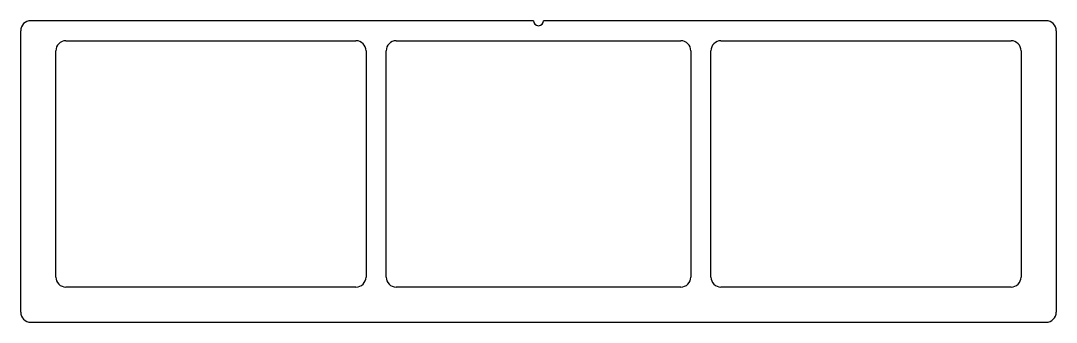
# Model space of a CAD drawing. Extents: x 1534 to 1637, y 1537 to 1567.
import ezdxf

# ---------------------------------------------------------------- set-up
doc = ezdxf.new("R2010")
doc.units = 0
doc.layers.get('0').update_dxf_attribs({"linetype": 'CONTINUOUS'})

msp = doc.modelspace()

# ---------------------------------------------------------------- linework, layer by layer
for p, q in [((1584.74, 1566.55), (1534.74, 1566.55)), ((1635.74, 1566.55), (1585.74, 1566.55)), ((1533.74, 1537.55), (1533.74, 1565.55)), ((1636.74, 1565.55), (1636.74, 1537.55)), ((1537.24, 1541.05), (1537.24, 1563.55)), ((1538.24, 1564.55), (1567.09, 1564.55)), ((1568.09, 1563.55), (1568.09, 1541.05)), ((1570.09, 1541.05), (1570.09, 1563.55)), ((1571.09, 1564.55), (1599.39, 1564.55)), ((1600.39, 1563.55), (1600.39, 1541.05)), ((1602.39, 1541.05), (1602.39, 1563.55)), ((1603.39, 1564.55), (1632.24, 1564.55)), ((1633.24, 1563.55), (1633.24, 1541.05)), ((1567.09, 1540.05), (1538.24, 1540.05)), ((1599.39, 1540.05), (1571.09, 1540.05)), ((1632.24, 1540.05), (1603.39, 1540.05)), ((1534.74, 1536.55), (1635.74, 1536.55))]:
    msp.add_line(p, q)
for centre, radius, start, end in [((1534.74, 1565.55), 1, 90, 180), ((1585.24, 1566.55), 0.5, 180, 360), ((1635.74, 1565.55), 1, 0, 90), ((1538.24, 1563.55), 1, 90, 180), ((1567.09, 1563.55), 1, 0, 90), ((1571.09, 1563.55), 1, 90, 180), ((1599.39, 1563.55), 1, 0, 90), ((1603.39, 1563.55), 1, 90, 180), ((1632.24, 1563.55), 1, 0, 90), ((1538.24, 1541.05), 1, 180, 270), ((1567.09, 1541.05), 1, 270, 360), ((1571.09, 1541.05), 1, 180, 270), ((1599.39, 1541.05), 1, 270, 360), ((1603.39, 1541.05), 1, 180, 270), ((1632.24, 1541.05), 1, 270, 360), ((1534.74, 1537.55), 1, 180, 270), ((1635.74, 1537.55), 1, 270, 360)]:
    msp.add_arc(centre, radius, start, end)

doc.saveas('drawing.dxf')
